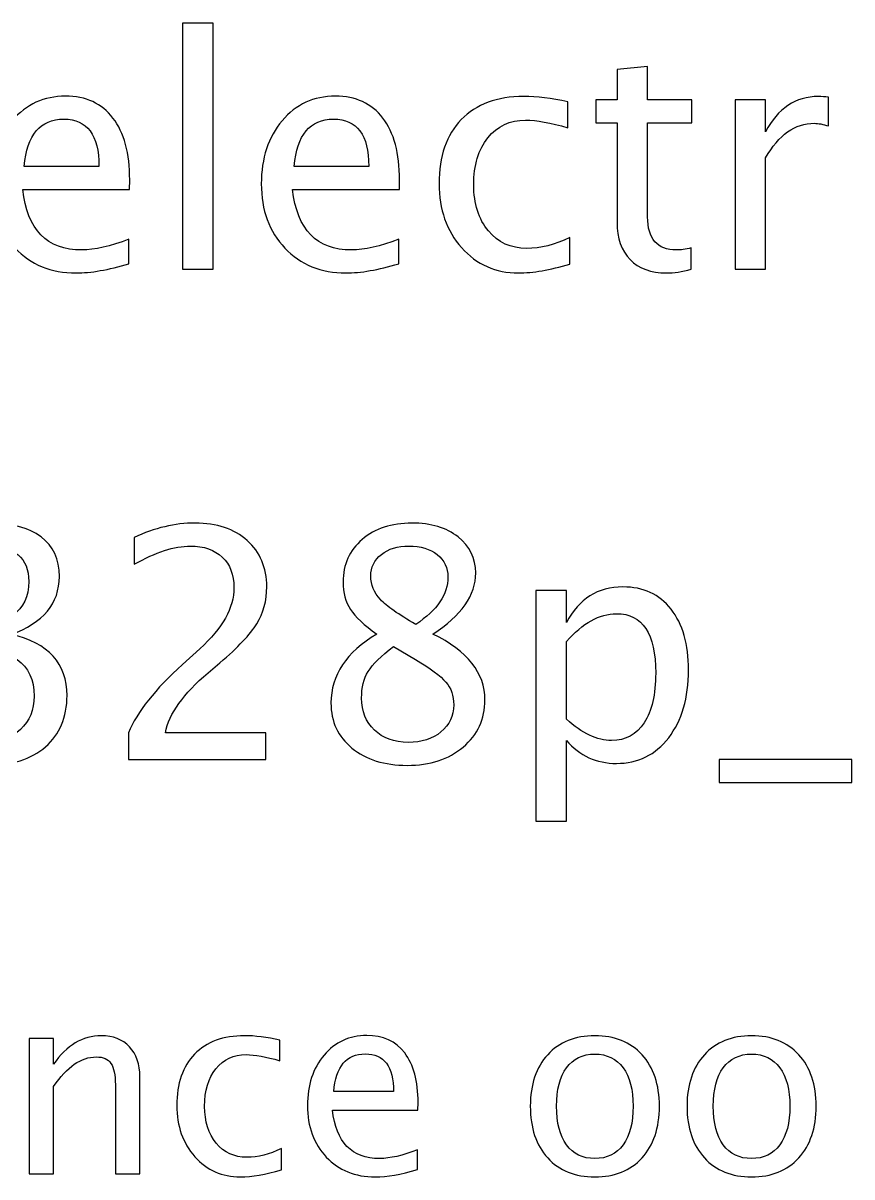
# Model space of a CAD drawing. Header units: centimetres. Extents: x -55 to 43, y -73 to 74.
# Drawn here: x -1.92 to 4.96, y 64.15 to 73.71 of the extents above; entities that cross this region are included whole.
import ezdxf

# ---------------------------------------------------------------- set-up
doc = ezdxf.new("R2010")
doc.units = ezdxf.units.CM
doc.header["$MEASUREMENT"] = 0
doc.layers.add('Layer 1', color=7, linetype='Continuous')

msp = doc.modelspace()

# ---------------------------------------------------------------- linework, layer by layer
at = {"layer": 'Layer 1'}
for points, knots in [([(-0.59463, 71.67044), (-0.59463, 71.67044), (-0.59463, 73.71037), (-0.59463, 73.71037), (-0.59463, 73.71037), (-0.59463, 73.71037), (-0.34063, 73.71037), (-0.34063, 73.71037), (-0.34063, 73.71037), (-0.34063, 73.71037), (-0.34063, 71.67044), (-0.34063, 71.67044), (-0.34063, 71.67044), (-0.34063, 71.67044), (-0.59463, 71.67044), (-0.59463, 71.67044)], [0, 0, 0, 0, 0.2, 0.2, 0.2, 0.2, 0.4, 0.4, 0.4, 0.4, 0.6, 0.6, 0.6, 0.6, 1, 1, 1, 1]), ([(3.62635, 71.67088), (3.54786, 71.64927), (3.47951, 71.63869), (3.42174, 71.63869), (3.42174, 71.63869), (3.29209, 71.63869), (3.19111, 71.67573), (3.11879, 71.74981), (3.11879, 71.74981), (3.04603, 71.8239), (3.00987, 71.92664), (3.00987, 72.0585), (3.00987, 72.0585), (3.00987, 72.0585), (3.00987, 72.88223), (3.00987, 72.88223), (3.00987, 72.88223), (3.00987, 72.88223), (2.83437, 72.88223), (2.83437, 72.88223), (2.83437, 72.88223), (2.83437, 72.88223), (2.83437, 73.07273), (2.83437, 73.07273), (2.83437, 73.07273), (2.83437, 73.07273), (3.00987, 73.07273), (3.00987, 73.07273), (3.00987, 73.07273), (3.00987, 73.07273), (3.00987, 73.32629), (3.00987, 73.32629), (3.00987, 73.32629), (3.00987, 73.32629), (3.26387, 73.35054), (3.26387, 73.35054), (3.26387, 73.35054), (3.26387, 73.35054), (3.26387, 73.07273), (3.26387, 73.07273), (3.26387, 73.07273), (3.26387, 73.07273), (3.63164, 73.07273), (3.63164, 73.07273), (3.63164, 73.07273), (3.63164, 73.07273), (3.63164, 72.88223), (3.63164, 72.88223), (3.63164, 72.88223), (3.63164, 72.88223), (3.26387, 72.88223), (3.26387, 72.88223), (3.26387, 72.88223), (3.26387, 72.88223), (3.26387, 72.10436), (3.26387, 72.10436), (3.26387, 72.10436), (3.26387, 71.92091), (3.34369, 71.82919), (3.50288, 71.82919), (3.50288, 71.82919), (3.53683, 71.82919), (3.57784, 71.83492), (3.62635, 71.84595), (3.62635, 71.84595), (3.62635, 71.84595), (3.62635, 71.67088), (3.62635, 71.67088)], [0, 0, 0, 0, 0.0555556, 0.0555556, 0.0555556, 0.0555556, 0.1111111, 0.1111111, 0.1111111, 0.1111111, 0.1666667, 0.1666667, 0.1666667, 0.1666667, 0.2222222, 0.2222222, 0.2222222, 0.2222222, 0.2777778, 0.2777778, 0.2777778, 0.2777778, 0.3333333, 0.3333333, 0.3333333, 0.3333333, 0.3888889, 0.3888889, 0.3888889, 0.3888889, 0.4444444, 0.4444444, 0.4444444, 0.4444444, 0.5, 0.5, 0.5, 0.5, 0.5555556, 0.5555556, 0.5555556, 0.5555556, 0.6111111, 0.6111111, 0.6111111, 0.6111111, 0.6666667, 0.6666667, 0.6666667, 0.6666667, 0.7222222, 0.7222222, 0.7222222, 0.7222222, 0.7777778, 0.7777778, 0.7777778, 0.7777778, 0.8333333, 0.8333333, 0.8333333, 0.8333333, 0.8888889, 0.8888889, 0.8888889, 0.8888889, 1, 1, 1, 1]), ([(-1.03957, 71.71542), (-1.21023, 71.66427), (-1.35619, 71.63869), (-1.4779, 71.63869), (-1.4779, 71.63869), (-1.6856, 71.63869), (-1.85449, 71.70748), (-1.98457, 71.84462), (-1.98457, 71.84462), (-2.11466, 71.98177), (-2.17993, 72.15948), (-2.17993, 72.3782), (-2.17993, 72.3782), (-2.17993, 72.59031), (-2.1226, 72.76449), (-2.00751, 72.90075), (-2.00751, 72.90075), (-1.89241, 73.03657), (-1.74513, 73.10448), (-1.56565, 73.10448), (-1.56565, 73.10448), (-1.39588, 73.10448), (-1.26447, 73.04407), (-1.17186, 72.92324), (-1.17186, 72.92324), (-1.07926, 72.80241), (-1.03296, 72.63132), (-1.03296, 72.40951), (-1.03296, 72.40951), (-1.03296, 72.40951), (-1.03428, 72.3319), (-1.03428, 72.3319), (-1.03428, 72.3319), (-1.03428, 72.3319), (-1.92063, 72.3319), (-1.92063, 72.3319), (-1.92063, 72.3319), (-1.88359, 71.99676), (-1.71999, 71.82919), (-1.43027, 71.82919), (-1.43027, 71.82919), (-1.324, 71.82919), (-1.19391, 71.85918), (-1.03957, 71.91915), (-1.03957, 71.91915), (-1.03957, 71.91915), (-1.03957, 71.71542), (-1.03957, 71.71542)], [0, 0, 0, 0, 0.0769231, 0.0769231, 0.0769231, 0.0769231, 0.1538462, 0.1538462, 0.1538462, 0.1538462, 0.2307692, 0.2307692, 0.2307692, 0.2307692, 0.3076923, 0.3076923, 0.3076923, 0.3076923, 0.3846154, 0.3846154, 0.3846154, 0.3846154, 0.4615385, 0.4615385, 0.4615385, 0.4615385, 0.5384615, 0.5384615, 0.5384615, 0.5384615, 0.6153846, 0.6153846, 0.6153846, 0.6153846, 0.6923077, 0.6923077, 0.6923077, 0.6923077, 0.7692308, 0.7692308, 0.7692308, 0.7692308, 0.8461538, 0.8461538, 0.8461538, 0.8461538, 1, 1, 1, 1]), ([(1.19924, 71.71542), (1.02858, 71.66427), (0.88262, 71.63869), (0.76091, 71.63869), (0.76091, 71.63869), (0.55321, 71.63869), (0.38432, 71.70748), (0.25424, 71.84462), (0.25424, 71.84462), (0.12415, 71.98177), (0.05888, 72.15948), (0.05888, 72.3782), (0.05888, 72.3782), (0.05888, 72.59031), (0.11621, 72.76449), (0.2313, 72.90075), (0.2313, 72.90075), (0.3464, 73.03657), (0.49368, 73.10448), (0.67316, 73.10448), (0.67316, 73.10448), (0.84293, 73.10448), (0.97434, 73.04407), (1.06695, 72.92324), (1.06695, 72.92324), (1.15955, 72.80241), (1.20585, 72.63132), (1.20585, 72.40951), (1.20585, 72.40951), (1.20585, 72.40951), (1.20453, 72.3319), (1.20453, 72.3319), (1.20453, 72.3319), (1.20453, 72.3319), (0.31818, 72.3319), (0.31818, 72.3319), (0.31818, 72.3319), (0.35522, 71.99676), (0.51882, 71.82919), (0.80854, 71.82919), (0.80854, 71.82919), (0.91481, 71.82919), (1.0449, 71.85918), (1.19924, 71.91915), (1.19924, 71.91915), (1.19924, 71.91915), (1.19924, 71.71542), (1.19924, 71.71542)], [0, 0, 0, 0, 0.0769231, 0.0769231, 0.0769231, 0.0769231, 0.1538462, 0.1538462, 0.1538462, 0.1538462, 0.2307692, 0.2307692, 0.2307692, 0.2307692, 0.3076923, 0.3076923, 0.3076923, 0.3076923, 0.3846154, 0.3846154, 0.3846154, 0.3846154, 0.4615385, 0.4615385, 0.4615385, 0.4615385, 0.5384615, 0.5384615, 0.5384615, 0.5384615, 0.6153846, 0.6153846, 0.6153846, 0.6153846, 0.6923077, 0.6923077, 0.6923077, 0.6923077, 0.7692308, 0.7692308, 0.7692308, 0.7692308, 0.8461538, 0.8461538, 0.8461538, 0.8461538, 1, 1, 1, 1]), ([(2.61785, 71.71277), (2.45336, 71.66338), (2.31137, 71.63869), (2.19187, 71.63869), (2.19187, 71.63869), (2.00225, 71.63869), (1.84526, 71.7088), (1.72047, 71.84859), (1.72047, 71.84859), (1.59567, 71.98882), (1.53305, 72.16565), (1.53305, 72.37864), (1.53305, 72.37864), (1.53305, 72.60618), (1.59479, 72.78389), (1.71826, 72.91089), (1.71826, 72.91089), (1.84173, 73.03833), (2.01415, 73.10183), (2.23552, 73.10183), (2.23552, 73.10183), (2.34444, 73.10183), (2.46703, 73.08684), (2.60197, 73.05685), (2.60197, 73.05685), (2.60197, 73.05685), (2.60197, 72.84254), (2.60197, 72.84254), (2.60197, 72.84254), (2.45865, 72.88488), (2.3418, 72.90604), (2.25184, 72.90604), (2.25184, 72.90604), (2.12131, 72.90604), (2.0168, 72.85709), (1.93875, 72.75964), (1.93875, 72.75964), (1.8607, 72.66219), (1.82145, 72.5321), (1.82145, 72.36982), (1.82145, 72.36982), (1.82145, 72.21239), (1.86202, 72.08539), (1.94272, 71.98794), (1.94272, 71.98794), (2.02342, 71.89093), (2.12881, 71.84242), (2.25978, 71.84242), (2.25978, 71.84242), (2.37575, 71.84242), (2.49481, 71.87241), (2.61785, 71.93238), (2.61785, 71.93238), (2.61785, 71.93238), (2.61785, 71.71277), (2.61785, 71.71277)], [0, 0, 0, 0, 0.0666667, 0.0666667, 0.0666667, 0.0666667, 0.1333333, 0.1333333, 0.1333333, 0.1333333, 0.2, 0.2, 0.2, 0.2, 0.2666667, 0.2666667, 0.2666667, 0.2666667, 0.3333333, 0.3333333, 0.3333333, 0.3333333, 0.4, 0.4, 0.4, 0.4, 0.4666667, 0.4666667, 0.4666667, 0.4666667, 0.5333333, 0.5333333, 0.5333333, 0.5333333, 0.6, 0.6, 0.6, 0.6, 0.6666667, 0.6666667, 0.6666667, 0.6666667, 0.7333333, 0.7333333, 0.7333333, 0.7333333, 0.8, 0.8, 0.8, 0.8, 0.8666667, 0.8666667, 0.8666667, 0.8666667, 1, 1, 1, 1]), ([(3.98883, 71.67044), (3.98883, 71.67044), (3.98883, 73.07273), (3.98883, 73.07273), (3.98883, 73.07273), (3.98883, 73.07273), (4.24283, 73.07273), (4.24283, 73.07273), (4.24283, 73.07273), (4.24283, 73.07273), (4.24283, 72.80771), (4.24283, 72.80771), (4.24283, 72.80771), (4.34381, 73.00394), (4.49021, 73.10183), (4.68248, 73.10183), (4.68248, 73.10183), (4.7085, 73.10183), (4.73584, 73.09963), (4.76406, 73.09522), (4.76406, 73.09522), (4.76406, 73.09522), (4.76406, 72.85754), (4.76406, 72.85754), (4.76406, 72.85754), (4.71996, 72.87209), (4.68116, 72.87958), (4.64764, 72.87958), (4.64764, 72.87958), (4.48625, 72.87958), (4.35131, 72.78433), (4.24283, 72.59339), (4.24283, 72.59339), (4.24283, 72.59339), (4.24283, 71.67044), (4.24283, 71.67044), (4.24283, 71.67044), (4.24283, 71.67044), (3.98883, 71.67044), (3.98883, 71.67044)], [0, 0, 0, 0, 0.0909091, 0.0909091, 0.0909091, 0.0909091, 0.1818182, 0.1818182, 0.1818182, 0.1818182, 0.2727273, 0.2727273, 0.2727273, 0.2727273, 0.3636364, 0.3636364, 0.3636364, 0.3636364, 0.4545455, 0.4545455, 0.4545455, 0.4545455, 0.5454545, 0.5454545, 0.5454545, 0.5454545, 0.6363636, 0.6363636, 0.6363636, 0.6363636, 0.7272727, 0.7272727, 0.7272727, 0.7272727, 0.8181818, 0.8181818, 0.8181818, 0.8181818, 1, 1, 1, 1]), ([(-1.9074, 72.5224), (-1.9074, 72.5224), (-1.28828, 72.5224), (-1.28828, 72.5224), (-1.28828, 72.5224), (-1.28828, 72.78345), (-1.38574, 72.91398), (-1.5802, 72.91398), (-1.5802, 72.91398), (-1.776, 72.91398), (-1.88492, 72.78345), (-1.9074, 72.5224)], [0, 0, 0, 0, 0.25, 0.25, 0.25, 0.25, 0.5, 0.5, 0.5, 0.5, 1, 1, 1, 1]), ([(0.33141, 72.5224), (0.33141, 72.5224), (0.95053, 72.5224), (0.95053, 72.5224), (0.95053, 72.5224), (0.95053, 72.78345), (0.85307, 72.91398), (0.65861, 72.91398), (0.65861, 72.91398), (0.46281, 72.91398), (0.35389, 72.78345), (0.33141, 72.5224)], [0, 0, 0, 0, 0.25, 0.25, 0.25, 0.25, 0.5, 0.5, 0.5, 0.5, 1, 1, 1, 1]), ([(-2.66719, 67.61791), (-2.66719, 67.61791), (-2.66719, 67.85603), (-2.66719, 67.85603), (-2.66719, 67.85603), (-2.48551, 67.78371), (-2.34307, 67.74755), (-2.23856, 67.74755), (-2.23856, 67.74755), (-2.11553, 67.74755), (-2.01631, 67.78283), (-1.94002, 67.85383), (-1.94002, 67.85383), (-1.86373, 67.92483), (-1.82581, 68.01743), (-1.82581, 68.1312), (-1.82581, 68.1312), (-1.82581, 68.40107), (-2.01367, 68.53601), (-2.38937, 68.53601), (-2.38937, 68.53601), (-2.38937, 68.53601), (-2.48991, 68.53601), (-2.48991, 68.53601), (-2.48991, 68.53601), (-2.48991, 68.53601), (-2.48991, 68.70667), (-2.48991, 68.70667), (-2.48991, 68.70667), (-2.48991, 68.70667), (-2.40084, 68.70799), (-2.40084, 68.70799), (-2.40084, 68.70799), (-2.04762, 68.70799), (-1.87079, 68.83235), (-1.87079, 69.08149), (-1.87079, 69.08149), (-1.87079, 69.27684), (-1.98809, 69.37474), (-2.22224, 69.37474), (-2.22224, 69.37474), (-2.34792, 69.37474), (-2.48727, 69.33858), (-2.64073, 69.26626), (-2.64073, 69.26626), (-2.64073, 69.26626), (-2.64073, 69.48851), (-2.64073, 69.48851), (-2.64073, 69.48851), (-2.49036, 69.53966), (-2.34528, 69.56524), (-2.20593, 69.56524), (-2.20593, 69.56524), (-2.01631, 69.56524), (-1.87035, 69.52732), (-1.76893, 69.45147), (-1.76893, 69.45147), (-1.6675, 69.37606), (-1.61679, 69.26626), (-1.61679, 69.1225), (-1.61679, 69.1225), (-1.61679, 68.89805), (-1.74952, 68.73798), (-2.01543, 68.64273), (-2.01543, 68.64273), (-1.70719, 68.57085), (-1.55329, 68.40196), (-1.55329, 68.13517), (-1.55329, 68.13517), (-1.55329, 67.95525), (-1.61282, 67.8137), (-1.73144, 67.71095), (-1.73144, 67.71095), (-1.85006, 67.60821), (-2.01322, 67.55706), (-2.22048, 67.55706), (-2.22048, 67.55706), (-2.33866, 67.55706), (-2.48727, 67.57734), (-2.66719, 67.61791)], [0, 0, 0, 0, 0.047619, 0.047619, 0.047619, 0.047619, 0.0952381, 0.0952381, 0.0952381, 0.0952381, 0.1428571, 0.1428571, 0.1428571, 0.1428571, 0.1904762, 0.1904762, 0.1904762, 0.1904762, 0.2380952, 0.2380952, 0.2380952, 0.2380952, 0.2857143, 0.2857143, 0.2857143, 0.2857143, 0.3333333, 0.3333333, 0.3333333, 0.3333333, 0.3809524, 0.3809524, 0.3809524, 0.3809524, 0.4285714, 0.4285714, 0.4285714, 0.4285714, 0.4761905, 0.4761905, 0.4761905, 0.4761905, 0.5238095, 0.5238095, 0.5238095, 0.5238095, 0.5714286, 0.5714286, 0.5714286, 0.5714286, 0.6190476, 0.6190476, 0.6190476, 0.6190476, 0.6666667, 0.6666667, 0.6666667, 0.6666667, 0.7142857, 0.7142857, 0.7142857, 0.7142857, 0.7619048, 0.7619048, 0.7619048, 0.7619048, 0.8095238, 0.8095238, 0.8095238, 0.8095238, 0.8571429, 0.8571429, 0.8571429, 0.8571429, 0.9047619, 0.9047619, 0.9047619, 0.9047619, 1, 1, 1, 1]), ([(-1.04441, 67.60468), (-1.04441, 67.60468), (-1.04441, 67.82693), (-1.04441, 67.82693), (-1.04441, 67.82693), (-0.97032, 68.00023), (-0.82083, 68.18941), (-0.5955, 68.39358), (-0.5955, 68.39358), (-0.5955, 68.39358), (-0.44998, 68.52411), (-0.44998, 68.52411), (-0.44998, 68.52411), (-0.26256, 68.69432), (-0.16864, 68.86277), (-0.16864, 69.03034), (-0.16864, 69.03034), (-0.16864, 69.1375), (-0.20083, 69.22128), (-0.26477, 69.28258), (-0.26477, 69.28258), (-0.32871, 69.34387), (-0.41734, 69.37474), (-0.52979, 69.37474), (-0.52979, 69.37474), (-0.6612, 69.37474), (-0.81686, 69.32447), (-0.99678, 69.22393), (-0.99678, 69.22393), (-0.99678, 69.22393), (-0.99678, 69.44618), (-0.99678, 69.44618), (-0.99678, 69.44618), (-0.82701, 69.52555), (-0.65811, 69.56524), (-0.48966, 69.56524), (-0.48966, 69.56524), (-0.31063, 69.56524), (-0.16687, 69.51717), (-0.05839, 69.4206), (-0.05839, 69.4206), (0.04964, 69.32403), (0.10388, 69.19615), (0.10388, 69.03651), (0.10388, 69.03651), (0.10388, 68.92186), (0.07654, 68.82), (0.02186, 68.73136), (0.02186, 68.73136), (-0.03326, 68.64229), (-0.13512, 68.53469), (-0.28461, 68.40769), (-0.28461, 68.40769), (-0.28461, 68.40769), (-0.38295, 68.3239), (-0.38295, 68.3239), (-0.38295, 68.3239), (-0.58756, 68.1506), (-0.70574, 67.9848), (-0.73749, 67.82693), (-0.73749, 67.82693), (-0.73749, 67.82693), (0.09595, 67.82693), (0.09595, 67.82693), (0.09595, 67.82693), (0.09595, 67.82693), (0.09595, 67.60468), (0.09595, 67.60468), (0.09595, 67.60468), (0.09595, 67.60468), (-1.04441, 67.60468), (-1.04441, 67.60468)], [0, 0, 0, 0, 0.0526316, 0.0526316, 0.0526316, 0.0526316, 0.1052632, 0.1052632, 0.1052632, 0.1052632, 0.1578947, 0.1578947, 0.1578947, 0.1578947, 0.2105263, 0.2105263, 0.2105263, 0.2105263, 0.2631579, 0.2631579, 0.2631579, 0.2631579, 0.3157895, 0.3157895, 0.3157895, 0.3157895, 0.3684211, 0.3684211, 0.3684211, 0.3684211, 0.4210526, 0.4210526, 0.4210526, 0.4210526, 0.4736842, 0.4736842, 0.4736842, 0.4736842, 0.5263158, 0.5263158, 0.5263158, 0.5263158, 0.5789474, 0.5789474, 0.5789474, 0.5789474, 0.6315789, 0.6315789, 0.6315789, 0.6315789, 0.6842105, 0.6842105, 0.6842105, 0.6842105, 0.7368421, 0.7368421, 0.7368421, 0.7368421, 0.7894737, 0.7894737, 0.7894737, 0.7894737, 0.8421053, 0.8421053, 0.8421053, 0.8421053, 0.8947368, 0.8947368, 0.8947368, 0.8947368, 1, 1, 1, 1]), ([(1.01758, 68.64581), (0.91263, 68.71902), (0.83943, 68.78693), (0.79842, 68.84998), (0.79842, 68.84998), (0.75741, 68.9126), (0.73712, 68.98845), (0.73712, 69.07708), (0.73712, 69.07708), (0.73712, 69.22172), (0.79004, 69.33946), (0.89543, 69.42986), (0.89543, 69.42986), (1.00126, 69.52026), (1.13929, 69.56524), (1.3095, 69.56524), (1.3095, 69.56524), (1.46649, 69.56524), (1.59393, 69.52688), (1.69139, 69.45015), (1.69139, 69.45015), (1.78884, 69.37386), (1.83779, 69.2742), (1.83779, 69.15205), (1.83779, 69.15205), (1.83779, 68.96684), (1.71917, 68.79795), (1.48237, 68.64581), (1.48237, 68.64581), (1.77032, 68.5047), (1.91452, 68.32258), (1.91452, 68.09945), (1.91452, 68.09945), (1.91452, 67.94026), (1.8541, 67.81017), (1.73372, 67.70875), (1.73372, 67.70875), (1.61333, 67.60777), (1.45855, 67.55706), (1.26893, 67.55706), (1.26893, 67.55706), (1.07976, 67.55706), (0.92718, 67.60468), (0.81077, 67.69993), (0.81077, 67.69993), (0.69479, 67.79474), (0.63658, 67.91997), (0.63658, 68.07476), (0.63658, 68.07476), (0.63658, 68.30406), (0.76358, 68.49412), (1.01758, 68.64581)], [0, 0, 0, 0, 0.0714286, 0.0714286, 0.0714286, 0.0714286, 0.1428571, 0.1428571, 0.1428571, 0.1428571, 0.2142857, 0.2142857, 0.2142857, 0.2142857, 0.2857143, 0.2857143, 0.2857143, 0.2857143, 0.3571429, 0.3571429, 0.3571429, 0.3571429, 0.4285714, 0.4285714, 0.4285714, 0.4285714, 0.5, 0.5, 0.5, 0.5, 0.5714286, 0.5714286, 0.5714286, 0.5714286, 0.6428571, 0.6428571, 0.6428571, 0.6428571, 0.7142857, 0.7142857, 0.7142857, 0.7142857, 0.7857143, 0.7857143, 0.7857143, 0.7857143, 0.8571429, 0.8571429, 0.8571429, 0.8571429, 1, 1, 1, 1]), ([(1.34037, 68.72563), (1.51852, 68.84337), (1.6076, 68.9739), (1.6076, 69.11809), (1.6076, 69.11809), (1.6076, 69.19526), (1.57761, 69.257), (1.51808, 69.30418), (1.51808, 69.30418), (1.45811, 69.35137), (1.38006, 69.37474), (1.28349, 69.37474), (1.28349, 69.37474), (1.19, 69.37474), (1.11371, 69.35181), (1.05506, 69.30551), (1.05506, 69.30551), (0.99641, 69.25921), (0.96731, 69.19967), (0.96731, 69.12603), (0.96731, 69.12603), (0.96731, 69.05459), (0.99377, 68.99021), (1.04669, 68.93289), (1.04669, 68.93289), (1.0996, 68.876), (1.1975, 68.80677), (1.34037, 68.72563)], [0, 0, 0, 0, 0.125, 0.125, 0.125, 0.125, 0.25, 0.25, 0.25, 0.25, 0.375, 0.375, 0.375, 0.375, 0.5, 0.5, 0.5, 0.5, 0.625, 0.625, 0.625, 0.625, 0.75, 0.75, 0.75, 0.75, 1, 1, 1, 1]), ([(2.33609, 67.09403), (2.33609, 67.09403), (2.33609, 69.00697), (2.33609, 69.00697), (2.33609, 69.00697), (2.33609, 69.00697), (2.59009, 69.00697), (2.59009, 69.00697), (2.59009, 69.00697), (2.59009, 69.00697), (2.59009, 68.74195), (2.59009, 68.74195), (2.59009, 68.74195), (2.69416, 68.93818), (2.8507, 69.03607), (3.05928, 69.03607), (3.05928, 69.03607), (3.22818, 69.03607), (3.36091, 68.97478), (3.45792, 68.85175), (3.45792, 68.85175), (3.55494, 68.72872), (3.60344, 68.56071), (3.60344, 68.34772), (3.60344, 68.34772), (3.60344, 68.11577), (3.54832, 67.92835), (3.43852, 67.78636), (3.43852, 67.78636), (3.32872, 67.64393), (3.18408, 67.57293), (3.00504, 67.57293), (3.00504, 67.57293), (2.8388, 67.57293), (2.70033, 67.63643), (2.59009, 67.76387), (2.59009, 67.76387), (2.59009, 67.76387), (2.59009, 67.09403), (2.59009, 67.09403), (2.59009, 67.09403), (2.59009, 67.09403), (2.33609, 67.09403), (2.33609, 67.09403)], [0, 0, 0, 0, 0.0833333, 0.0833333, 0.0833333, 0.0833333, 0.1666667, 0.1666667, 0.1666667, 0.1666667, 0.25, 0.25, 0.25, 0.25, 0.3333333, 0.3333333, 0.3333333, 0.3333333, 0.4166667, 0.4166667, 0.4166667, 0.4166667, 0.5, 0.5, 0.5, 0.5, 0.5833333, 0.5833333, 0.5833333, 0.5833333, 0.6666667, 0.6666667, 0.6666667, 0.6666667, 0.75, 0.75, 0.75, 0.75, 0.8333333, 0.8333333, 0.8333333, 0.8333333, 1, 1, 1, 1]), ([(2.59009, 67.93894), (2.72106, 67.82208), (2.84585, 67.76343), (2.96447, 67.76343), (2.96447, 67.76343), (3.08133, 67.76343), (3.17173, 67.81238), (3.23523, 67.90983), (3.23523, 67.90983), (3.29917, 68.00729), (3.33092, 68.14443), (3.33092, 68.3217), (3.33092, 68.3217), (3.33092, 68.64978), (3.22244, 68.81382), (3.00548, 68.81382), (3.00548, 68.81382), (2.86349, 68.81382), (2.72503, 68.7371), (2.59009, 68.5832), (2.59009, 68.5832), (2.59009, 68.5832), (2.59009, 67.93894), (2.59009, 67.93894)], [0, 0, 0, 0, 0.1428571, 0.1428571, 0.1428571, 0.1428571, 0.2857143, 0.2857143, 0.2857143, 0.2857143, 0.4285714, 0.4285714, 0.4285714, 0.4285714, 0.5714286, 0.5714286, 0.5714286, 0.5714286, 0.7142857, 0.7142857, 0.7142857, 0.7142857, 1, 1, 1, 1]), ([(1.15605, 68.54263), (1.05286, 68.46325), (0.98274, 68.39402), (0.9457, 68.33493), (0.9457, 68.33493), (0.9091, 68.27584), (0.89058, 68.20264), (0.89058, 68.11444), (0.89058, 68.11444), (0.89058, 68.00508), (0.92586, 67.91645), (0.99686, 67.84898), (0.99686, 67.84898), (1.06785, 67.78151), (1.1609, 67.74755), (1.27687, 67.74755), (1.27687, 67.74755), (1.38844, 67.74755), (1.47928, 67.77622), (1.54939, 67.83399), (1.54939, 67.83399), (1.61995, 67.89175), (1.65523, 67.96672), (1.65523, 68.05888), (1.65523, 68.05888), (1.65523, 68.13296), (1.63362, 68.19602), (1.58996, 68.24718), (1.58996, 68.24718), (1.54631, 68.29833), (1.46208, 68.36095), (1.33729, 68.43503), (1.33729, 68.43503), (1.33729, 68.43503), (1.15605, 68.54263), (1.15605, 68.54263)], [0, 0, 0, 0, 0.1, 0.1, 0.1, 0.1, 0.2, 0.2, 0.2, 0.2, 0.3, 0.3, 0.3, 0.3, 0.4, 0.4, 0.4, 0.4, 0.5, 0.5, 0.5, 0.5, 0.6, 0.6, 0.6, 0.6, 0.7, 0.7, 0.7, 0.7, 0.8, 0.8, 0.8, 0.8, 1, 1, 1, 1]), ([(3.85832, 67.41418), (3.85832, 67.41418), (3.85832, 67.60468), (3.85832, 67.60468), (3.85832, 67.60468), (3.85832, 67.60468), (4.95899, 67.60468), (4.95899, 67.60468), (4.95899, 67.60468), (4.95899, 67.60468), (4.95899, 67.41418), (4.95899, 67.41418), (4.95899, 67.41418), (4.95899, 67.41418), (3.85832, 67.41418), (3.85832, 67.41418)], [0, 0, 0, 0, 0.2, 0.2, 0.2, 0.2, 0.4, 0.4, 0.4, 0.4, 0.6, 0.6, 0.6, 0.6, 1, 1, 1, 1]), ([(-1.86722, 64.17044), (-1.86722, 64.17044), (-1.86722, 65.29228), (-1.86722, 65.29228), (-1.86722, 65.29228), (-1.86722, 65.29228), (-1.66402, 65.29228), (-1.66402, 65.29228), (-1.66402, 65.29228), (-1.66402, 65.29228), (-1.66402, 65.08026), (-1.66402, 65.08026), (-1.66402, 65.08026), (-1.55642, 65.23724), (-1.42448, 65.31556), (-1.26855, 65.31556), (-1.26855, 65.31556), (-1.17048, 65.31556), (-1.09252, 65.28487), (-1.03502, 65.22313), (-1.03502, 65.22313), (-0.97751, 65.16175), (-0.94858, 65.07884), (-0.94858, 64.97513), (-0.94858, 64.97513), (-0.94858, 64.97513), (-0.94858, 64.17044), (-0.94858, 64.17044), (-0.94858, 64.17044), (-0.94858, 64.17044), (-1.15179, 64.17044), (-1.15179, 64.17044), (-1.15179, 64.17044), (-1.15179, 64.17044), (-1.15179, 64.90881), (-1.15179, 64.90881), (-1.15179, 64.90881), (-1.15179, 64.99206), (-1.16413, 65.05133), (-1.18847, 65.08661), (-1.18847, 65.08661), (-1.21317, 65.12224), (-1.25374, 65.13987), (-1.31054, 65.13987), (-1.31054, 65.13987), (-1.43542, 65.13987), (-1.55325, 65.05838), (-1.66402, 64.8954), (-1.66402, 64.8954), (-1.66402, 64.8954), (-1.66402, 64.17044), (-1.66402, 64.17044), (-1.66402, 64.17044), (-1.66402, 64.17044), (-1.86722, 64.17044), (-1.86722, 64.17044)], [0, 0, 0, 0, 0.0666667, 0.0666667, 0.0666667, 0.0666667, 0.1333333, 0.1333333, 0.1333333, 0.1333333, 0.2, 0.2, 0.2, 0.2, 0.2666667, 0.2666667, 0.2666667, 0.2666667, 0.3333333, 0.3333333, 0.3333333, 0.3333333, 0.4, 0.4, 0.4, 0.4, 0.4666667, 0.4666667, 0.4666667, 0.4666667, 0.5333333, 0.5333333, 0.5333333, 0.5333333, 0.6, 0.6, 0.6, 0.6, 0.6666667, 0.6666667, 0.6666667, 0.6666667, 0.7333333, 0.7333333, 0.7333333, 0.7333333, 0.8, 0.8, 0.8, 0.8, 0.8666667, 0.8666667, 0.8666667, 0.8666667, 1, 1, 1, 1]), ([(0.22546, 64.20431), (0.09388, 64.1648), (-0.01972, 64.14504), (-0.11532, 64.14504), (-0.11532, 64.14504), (-0.26701, 64.14504), (-0.3926, 64.20113), (-0.49244, 64.31296), (-0.49244, 64.31296), (-0.59228, 64.42515), (-0.64237, 64.56661), (-0.64237, 64.737), (-0.64237, 64.737), (-0.64237, 64.91904), (-0.59298, 65.06121), (-0.4942, 65.16281), (-0.4942, 65.16281), (-0.39542, 65.26476), (-0.25749, 65.31556), (-0.08039, 65.31556), (-0.08039, 65.31556), (0.00674, 65.31556), (0.10481, 65.30356), (0.21276, 65.27958), (0.21276, 65.27958), (0.21276, 65.27958), (0.21276, 65.10812), (0.21276, 65.10812), (0.21276, 65.10812), (0.09811, 65.14199), (0.00463, 65.15892), (-0.06734, 65.15892), (-0.06734, 65.15892), (-0.17176, 65.15892), (-0.25537, 65.11977), (-0.31781, 65.0418), (-0.31781, 65.0418), (-0.38026, 64.96384), (-0.41165, 64.85977), (-0.41165, 64.72995), (-0.41165, 64.72995), (-0.41165, 64.604), (-0.3792, 64.5024), (-0.31464, 64.42444), (-0.31464, 64.42444), (-0.25008, 64.34683), (-0.16577, 64.30802), (-0.06099, 64.30802), (-0.06099, 64.30802), (0.03179, 64.30802), (0.12704, 64.33201), (0.22546, 64.37999), (0.22546, 64.37999), (0.22546, 64.37999), (0.22546, 64.20431), (0.22546, 64.20431)], [0, 0, 0, 0, 0.0666667, 0.0666667, 0.0666667, 0.0666667, 0.1333333, 0.1333333, 0.1333333, 0.1333333, 0.2, 0.2, 0.2, 0.2, 0.2666667, 0.2666667, 0.2666667, 0.2666667, 0.3333333, 0.3333333, 0.3333333, 0.3333333, 0.4, 0.4, 0.4, 0.4, 0.4666667, 0.4666667, 0.4666667, 0.4666667, 0.5333333, 0.5333333, 0.5333333, 0.5333333, 0.6, 0.6, 0.6, 0.6, 0.6666667, 0.6666667, 0.6666667, 0.6666667, 0.7333333, 0.7333333, 0.7333333, 0.7333333, 0.8, 0.8, 0.8, 0.8, 0.8666667, 0.8666667, 0.8666667, 0.8666667, 1, 1, 1, 1]), ([(1.354, 64.20642), (1.21748, 64.1655), (1.10071, 64.14504), (1.00334, 64.14504), (1.00334, 64.14504), (0.83718, 64.14504), (0.70207, 64.20007), (0.598, 64.30979), (0.598, 64.30979), (0.49393, 64.4195), (0.44172, 64.56167), (0.44172, 64.73665), (0.44172, 64.73665), (0.44172, 64.90634), (0.48758, 65.04568), (0.57966, 65.15469), (0.57966, 65.15469), (0.67173, 65.26335), (0.78956, 65.31768), (0.93314, 65.31768), (0.93314, 65.31768), (1.06896, 65.31768), (1.17409, 65.26934), (1.24817, 65.17268), (1.24817, 65.17268), (1.32225, 65.07602), (1.3593, 64.93914), (1.3593, 64.7617), (1.3593, 64.7617), (1.3593, 64.7617), (1.35824, 64.69961), (1.35824, 64.69961), (1.35824, 64.69961), (1.35824, 64.69961), (0.64915, 64.69961), (0.64915, 64.69961), (0.64915, 64.69961), (0.67879, 64.4315), (0.80967, 64.29744), (1.04144, 64.29744), (1.04144, 64.29744), (1.12646, 64.29744), (1.23053, 64.32143), (1.354, 64.36941), (1.354, 64.36941), (1.354, 64.36941), (1.354, 64.20642), (1.354, 64.20642)], [0, 0, 0, 0, 0.0769231, 0.0769231, 0.0769231, 0.0769231, 0.1538462, 0.1538462, 0.1538462, 0.1538462, 0.2307692, 0.2307692, 0.2307692, 0.2307692, 0.3076923, 0.3076923, 0.3076923, 0.3076923, 0.3846154, 0.3846154, 0.3846154, 0.3846154, 0.4615385, 0.4615385, 0.4615385, 0.4615385, 0.5384615, 0.5384615, 0.5384615, 0.5384615, 0.6153846, 0.6153846, 0.6153846, 0.6153846, 0.6923077, 0.6923077, 0.6923077, 0.6923077, 0.7692308, 0.7692308, 0.7692308, 0.7692308, 0.8461538, 0.8461538, 0.8461538, 0.8461538, 1, 1, 1, 1]), ([(2.82615, 64.14504), (2.6614, 64.14504), (2.53087, 64.1976), (2.43492, 64.30273), (2.43492, 64.30273), (2.33861, 64.40786), (2.29063, 64.55074), (2.29063, 64.731), (2.29063, 64.731), (2.29063, 64.91092), (2.33861, 65.05344), (2.43492, 65.15822), (2.43492, 65.15822), (2.53087, 65.26299), (2.6614, 65.31556), (2.82615, 65.31556), (2.82615, 65.31556), (2.9909, 65.31556), (3.12142, 65.26299), (3.21738, 65.15822), (3.21738, 65.15822), (3.31369, 65.05344), (3.36167, 64.91092), (3.36167, 64.731), (3.36167, 64.731), (3.36167, 64.55074), (3.31369, 64.40786), (3.21738, 64.30273), (3.21738, 64.30273), (3.12142, 64.1976), (2.9909, 64.14504), (2.82615, 64.14504)], [0, 0, 0, 0, 0.1111111, 0.1111111, 0.1111111, 0.1111111, 0.2222222, 0.2222222, 0.2222222, 0.2222222, 0.3333333, 0.3333333, 0.3333333, 0.3333333, 0.4444444, 0.4444444, 0.4444444, 0.4444444, 0.5555556, 0.5555556, 0.5555556, 0.5555556, 0.6666667, 0.6666667, 0.6666667, 0.6666667, 0.7777778, 0.7777778, 0.7777778, 0.7777778, 1, 1, 1, 1]), ([(4.12649, 64.14504), (3.96174, 64.14504), (3.83121, 64.1976), (3.73526, 64.30273), (3.73526, 64.30273), (3.63895, 64.40786), (3.59097, 64.55074), (3.59097, 64.731), (3.59097, 64.731), (3.59097, 64.91092), (3.63895, 65.05344), (3.73526, 65.15822), (3.73526, 65.15822), (3.83121, 65.26299), (3.96174, 65.31556), (4.12649, 65.31556), (4.12649, 65.31556), (4.29124, 65.31556), (4.42176, 65.26299), (4.51772, 65.15822), (4.51772, 65.15822), (4.61403, 65.05344), (4.66201, 64.91092), (4.66201, 64.731), (4.66201, 64.731), (4.66201, 64.55074), (4.61403, 64.40786), (4.51772, 64.30273), (4.51772, 64.30273), (4.42176, 64.1976), (4.29124, 64.14504), (4.12649, 64.14504)], [0, 0, 0, 0, 0.1111111, 0.1111111, 0.1111111, 0.1111111, 0.2222222, 0.2222222, 0.2222222, 0.2222222, 0.3333333, 0.3333333, 0.3333333, 0.3333333, 0.4444444, 0.4444444, 0.4444444, 0.4444444, 0.5555556, 0.5555556, 0.5555556, 0.5555556, 0.6666667, 0.6666667, 0.6666667, 0.6666667, 0.7777778, 0.7777778, 0.7777778, 0.7777778, 1, 1, 1, 1]), ([(0.65974, 64.85201), (0.65974, 64.85201), (1.15504, 64.85201), (1.15504, 64.85201), (1.15504, 64.85201), (1.15504, 65.06085), (1.07707, 65.16527), (0.9215, 65.16527), (0.9215, 65.16527), (0.76487, 65.16527), (0.67773, 65.06085), (0.65974, 64.85201)], [0, 0, 0, 0, 0.25, 0.25, 0.25, 0.25, 0.5, 0.5, 0.5, 0.5, 1, 1, 1, 1]), ([(2.82579, 64.29744), (2.92634, 64.29744), (3.00465, 64.33519), (3.06039, 64.41103), (3.06039, 64.41103), (3.11578, 64.48653), (3.14365, 64.59342), (3.14365, 64.731), (3.14365, 64.731), (3.14365, 64.86824), (3.11578, 64.97477), (3.06039, 65.05027), (3.06039, 65.05027), (3.00465, 65.12541), (2.92634, 65.16316), (2.82579, 65.16316), (2.82579, 65.16316), (2.7249, 65.16316), (2.64658, 65.12541), (2.59155, 65.05027), (2.59155, 65.05027), (2.53616, 64.97477), (2.50865, 64.86824), (2.50865, 64.731), (2.50865, 64.731), (2.50865, 64.59342), (2.53616, 64.48653), (2.59155, 64.41103), (2.59155, 64.41103), (2.64658, 64.33519), (2.7249, 64.29744), (2.82579, 64.29744)], [0, 0, 0, 0, 0.1111111, 0.1111111, 0.1111111, 0.1111111, 0.2222222, 0.2222222, 0.2222222, 0.2222222, 0.3333333, 0.3333333, 0.3333333, 0.3333333, 0.4444444, 0.4444444, 0.4444444, 0.4444444, 0.5555556, 0.5555556, 0.5555556, 0.5555556, 0.6666667, 0.6666667, 0.6666667, 0.6666667, 0.7777778, 0.7777778, 0.7777778, 0.7777778, 1, 1, 1, 1]), ([(4.12613, 64.29744), (4.22668, 64.29744), (4.30499, 64.33519), (4.36073, 64.41103), (4.36073, 64.41103), (4.41612, 64.48653), (4.44399, 64.59342), (4.44399, 64.731), (4.44399, 64.731), (4.44399, 64.86824), (4.41612, 64.97477), (4.36073, 65.05027), (4.36073, 65.05027), (4.30499, 65.12541), (4.22668, 65.16316), (4.12613, 65.16316), (4.12613, 65.16316), (4.02524, 65.16316), (3.94692, 65.12541), (3.89189, 65.05027), (3.89189, 65.05027), (3.8365, 64.97477), (3.80899, 64.86824), (3.80899, 64.731), (3.80899, 64.731), (3.80899, 64.59342), (3.8365, 64.48653), (3.89189, 64.41103), (3.89189, 64.41103), (3.94692, 64.33519), (4.02524, 64.29744), (4.12613, 64.29744)], [0, 0, 0, 0, 0.1111111, 0.1111111, 0.1111111, 0.1111111, 0.2222222, 0.2222222, 0.2222222, 0.2222222, 0.3333333, 0.3333333, 0.3333333, 0.3333333, 0.4444444, 0.4444444, 0.4444444, 0.4444444, 0.5555556, 0.5555556, 0.5555556, 0.5555556, 0.6666667, 0.6666667, 0.6666667, 0.6666667, 0.7777778, 0.7777778, 0.7777778, 0.7777778, 1, 1, 1, 1])]:
    msp.add_open_spline(points, degree=3, knots=knots, dxfattribs=at)

doc.saveas('drawing.dxf')
